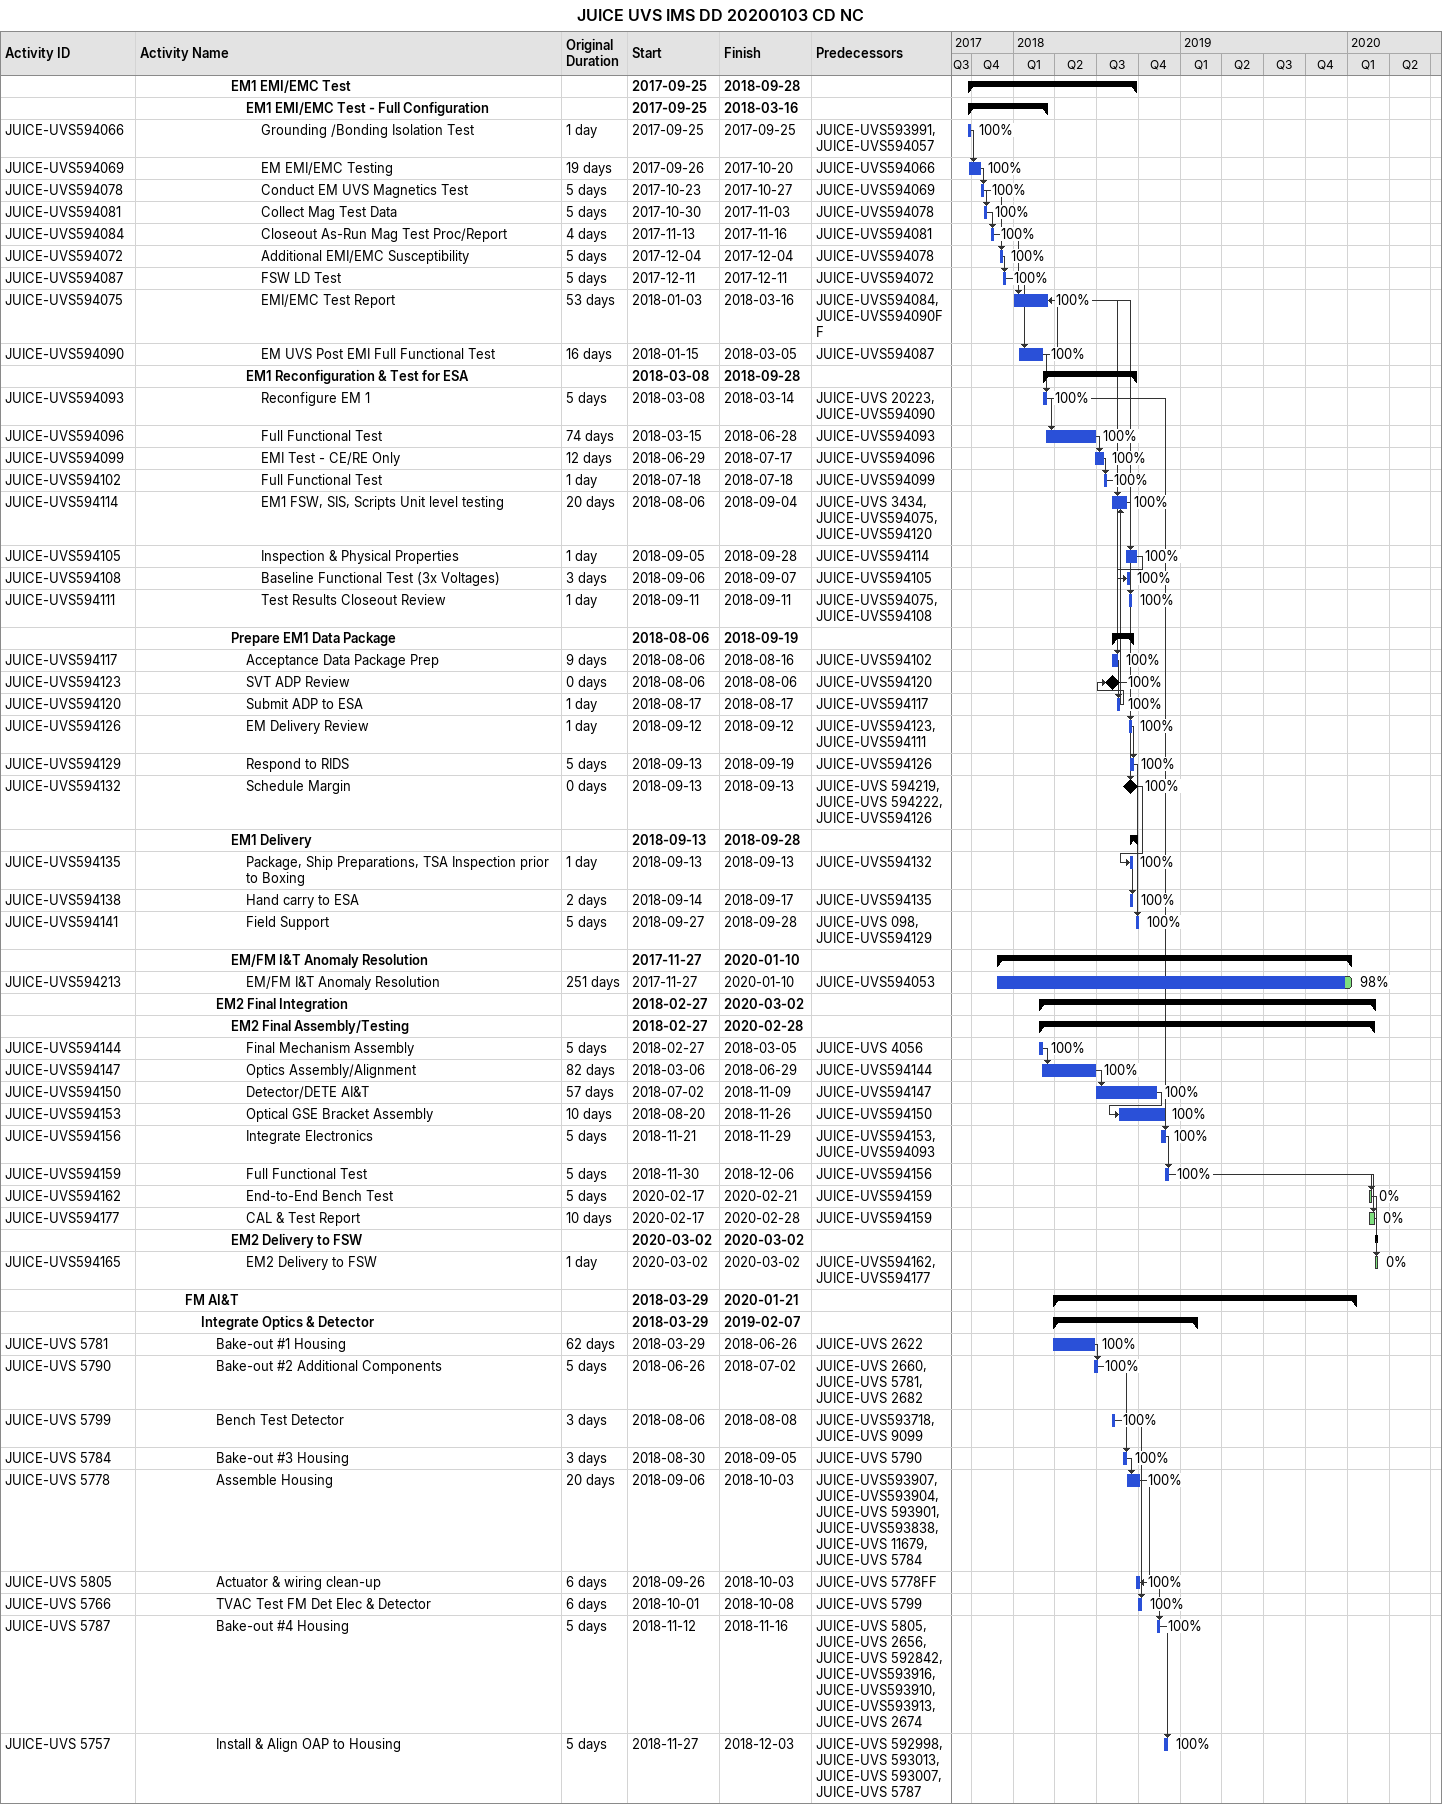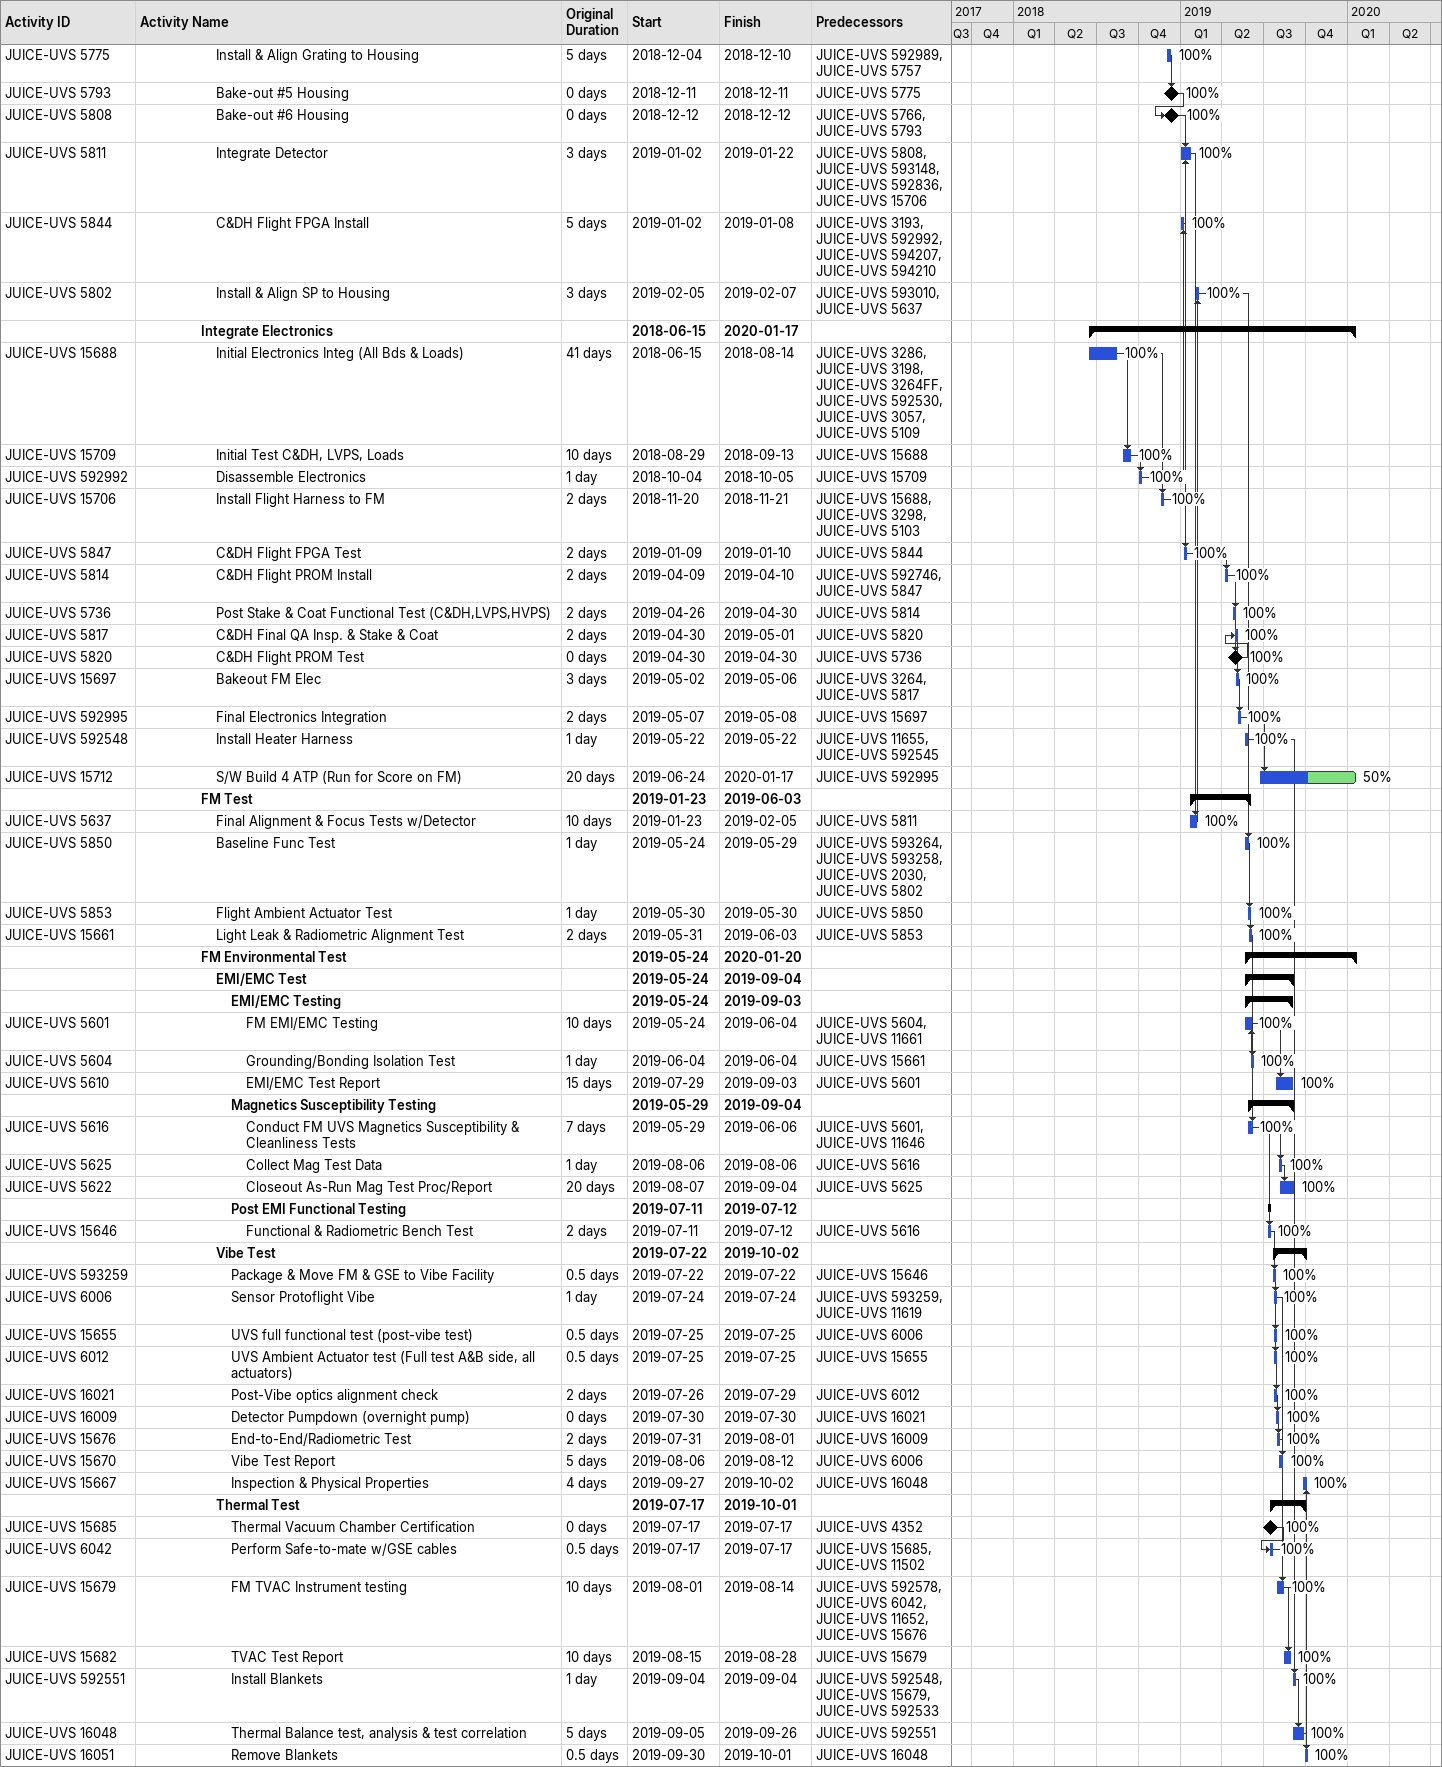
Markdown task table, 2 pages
JUICE UVS IMS DD 20200103 CD NC

| ID | Level | Task | Original duration | Start | Finish | Predecessors | % complete |
|---|---|---|---|---|---|---|---|
|  | 7 | **EM1 EMI/EMC Test** |  | 2017-09-25 | 2018-09-28 |  |  |
|  | 8 | **EM1 EMI/EMC Test - Full Configuration** |  | 2017-09-25 | 2018-03-16 |  |  |
| JUICE-UVS594066 | 9 | Grounding /Bonding Isolation Test | 1d | 2017-09-25 | 2017-09-25 | JUICE-UVS593991, JUICE-UVS594057 | 100 |
| JUICE-UVS594069 | 9 | EM EMI/EMC Testing | 19d | 2017-09-26 | 2017-10-20 | JUICE-UVS594066 | 100 |
| JUICE-UVS594078 | 9 | Conduct EM UVS Magnetics Test | 5d | 2017-10-23 | 2017-10-27 | JUICE-UVS594069 | 100 |
| JUICE-UVS594081 | 9 | Collect Mag Test Data | 5d | 2017-10-30 | 2017-11-03 | JUICE-UVS594078 | 100 |
| JUICE-UVS594084 | 9 | Closeout As-Run Mag Test Proc/Report | 4d | 2017-11-13 | 2017-11-16 | JUICE-UVS594081 | 100 |
| JUICE-UVS594072 | 9 | Additional EMI/EMC Susceptibility | 5d | 2017-12-04 | 2017-12-04 | JUICE-UVS594078 | 100 |
| JUICE-UVS594087 | 9 | FSW LD Test | 5d | 2017-12-11 | 2017-12-11 | JUICE-UVS594072 | 100 |
| JUICE-UVS594075 | 9 | EMI/EMC Test Report | 53d | 2018-01-03 | 2018-03-16 | JUICE-UVS594084, JUICE-UVS594090FF | 100 |
| JUICE-UVS594090 | 9 | EM UVS Post EMI Full Functional Test | 16d | 2018-01-15 | 2018-03-05 | JUICE-UVS594087 | 100 |
|  | 8 | **EM1 Reconfiguration & Test for ESA** |  | 2018-03-08 | 2018-09-28 |  |  |
| JUICE-UVS594093 | 9 | Reconfigure EM 1 | 5d | 2018-03-08 | 2018-03-14 | JUICE-UVS 20223, JUICE-UVS594090 | 100 |
| JUICE-UVS594096 | 9 | Full Functional Test | 74d | 2018-03-15 | 2018-06-28 | JUICE-UVS594093 | 100 |
| JUICE-UVS594099 | 9 | EMI Test - CE/RE Only | 12d | 2018-06-29 | 2018-07-17 | JUICE-UVS594096 | 100 |
| JUICE-UVS594102 | 9 | Full Functional Test | 1d | 2018-07-18 | 2018-07-18 | JUICE-UVS594099 | 100 |
| JUICE-UVS594114 | 9 | EM1 FSW, SIS, Scripts Unit level testing | 20d | 2018-08-06 | 2018-09-04 | JUICE-UVS 3434, JUICE-UVS594075, JUICE-UVS594120 | 100 |
| JUICE-UVS594105 | 9 | Inspection & Physical Properties | 1d | 2018-09-05 | 2018-09-28 | JUICE-UVS594114 | 100 |
| JUICE-UVS594108 | 9 | Baseline Functional Test (3x Voltages) | 3d | 2018-09-06 | 2018-09-07 | JUICE-UVS594105 | 100 |
| JUICE-UVS594111 | 9 | Test Results Closeout Review | 1d | 2018-09-11 | 2018-09-11 | JUICE-UVS594075, JUICE-UVS594108 | 100 |
|  | 7 | **Prepare EM1 Data Package** |  | 2018-08-06 | 2018-09-19 |  |  |
| JUICE-UVS594117 | 8 | Acceptance Data Package Prep | 9d | 2018-08-06 | 2018-08-16 | JUICE-UVS594102 | 100 |
| JUICE-UVS594123 | 8 | SVT ADP Review | 0d | 2018-08-06 | 2018-08-06 | JUICE-UVS594120 | 100 |
| JUICE-UVS594120 | 8 | Submit ADP to ESA | 1d | 2018-08-17 | 2018-08-17 | JUICE-UVS594117 | 100 |
| JUICE-UVS594126 | 8 | EM Delivery Review | 1d | 2018-09-12 | 2018-09-12 | JUICE-UVS594123, JUICE-UVS594111 | 100 |
| JUICE-UVS594129 | 8 | Respond to RIDS | 5d | 2018-09-13 | 2018-09-19 | JUICE-UVS594126 | 100 |
| JUICE-UVS594132 | 8 | Schedule Margin | 0d | 2018-09-13 | 2018-09-13 | JUICE-UVS 594219, JUICE-UVS 594222, JUICE-UVS594126 | 100 |
|  | 7 | **EM1 Delivery** |  | 2018-09-13 | 2018-09-28 |  |  |
| JUICE-UVS594135 | 8 | Package, Ship Preparations, TSA Inspection prior to Boxing | 1d | 2018-09-13 | 2018-09-13 | JUICE-UVS594132 | 100 |
| JUICE-UVS594138 | 8 | Hand carry to ESA | 2d | 2018-09-14 | 2018-09-17 | JUICE-UVS594135 | 100 |
| JUICE-UVS594141 | 8 | Field Support | 5d | 2018-09-27 | 2018-09-28 | JUICE-UVS 098, JUICE-UVS594129 | 100 |
|  | 7 | **EM/FM I&T Anomaly Resolution** |  | 2017-11-27 | 2020-01-10 |  |  |
| JUICE-UVS594213 | 8 | EM/FM I&T Anomaly Resolution | 251d | 2017-11-27 | 2020-01-10 | JUICE-UVS594053 | 98 |
|  | 6 | **EM2 Final Integration** |  | 2018-02-27 | 2020-03-02 |  |  |
|  | 7 | **EM2 Final Assembly/Testing** |  | 2018-02-27 | 2020-02-28 |  |  |
| JUICE-UVS594144 | 8 | Final Mechanism Assembly | 5d | 2018-02-27 | 2018-03-05 | JUICE-UVS 4056 | 100 |
| JUICE-UVS594147 | 8 | Optics Assembly/Alignment | 82d | 2018-03-06 | 2018-06-29 | JUICE-UVS594144 | 100 |
| JUICE-UVS594150 | 8 | Detector/DETE AI&T | 57d | 2018-07-02 | 2018-11-09 | JUICE-UVS594147 | 100 |
| JUICE-UVS594153 | 8 | Optical GSE Bracket Assembly | 10d | 2018-08-20 | 2018-11-26 | JUICE-UVS594150 | 100 |
| JUICE-UVS594156 | 8 | Integrate Electronics | 5d | 2018-11-21 | 2018-11-29 | JUICE-UVS594153, JUICE-UVS594093 | 100 |
| JUICE-UVS594159 | 8 | Full Functional Test | 5d | 2018-11-30 | 2018-12-06 | JUICE-UVS594156 | 100 |
| JUICE-UVS594162 | 8 | End-to-End Bench Test | 5d | 2020-02-17 | 2020-02-21 | JUICE-UVS594159 | 0 |
| JUICE-UVS594177 | 8 | CAL & Test Report | 10d | 2020-02-17 | 2020-02-28 | JUICE-UVS594159 | 0 |
|  | 7 | **EM2 Delivery to FSW** |  | 2020-03-02 | 2020-03-02 |  |  |
| JUICE-UVS594165 | 8 | EM2 Delivery to FSW | 1d | 2020-03-02 | 2020-03-02 | JUICE-UVS594162, JUICE-UVS594177 | 0 |
|  | 4 | **FM AI&T** |  | 2018-03-29 | 2020-01-21 |  |  |
|  | 5 | **Integrate Optics & Detector** |  | 2018-03-29 | 2019-02-07 |  |  |
| JUICE-UVS 5781 | 6 | Bake-out #1 Housing | 62d | 2018-03-29 | 2018-06-26 | JUICE-UVS 2622 | 100 |
| JUICE-UVS 5790 | 6 | Bake-out #2 Additional Components | 5d | 2018-06-26 | 2018-07-02 | JUICE-UVS 2660, JUICE-UVS 5781, JUICE-UVS 2682 | 100 |
| JUICE-UVS 5799 | 6 | Bench Test Detector | 3d | 2018-08-06 | 2018-08-08 | JUICE-UVS593718, JUICE-UVS 9099 | 100 |
| JUICE-UVS 5784 | 6 | Bake-out #3 Housing | 3d | 2018-08-30 | 2018-09-05 | JUICE-UVS 5790 | 100 |
| JUICE-UVS 5778 | 6 | Assemble Housing | 20d | 2018-09-06 | 2018-10-03 | JUICE-UVS593907, JUICE-UVS593904, JUICE-UVS 593901, JUICE-UVS593838, JUICE-UVS 11679, JUICE-UVS 5784 | 100 |
| JUICE-UVS 5805 | 6 | Actuator & wiring clean-up | 6d | 2018-09-26 | 2018-10-03 | JUICE-UVS 5778FF | 100 |
| JUICE-UVS 5766 | 6 | TVAC Test FM Det Elec & Detector | 6d | 2018-10-01 | 2018-10-08 | JUICE-UVS 5799 | 100 |
| JUICE-UVS 5787 | 6 | Bake-out #4 Housing | 5d | 2018-11-12 | 2018-11-16 | JUICE-UVS 5805, JUICE-UVS 2656, JUICE-UVS 592842, JUICE-UVS593916, JUICE-UVS593910, JUICE-UVS593913, JUICE-UVS 2674 | 100 |
| JUICE-UVS 5757 | 6 | Install & Align OAP to Housing | 5d | 2018-11-27 | 2018-12-03 | JUICE-UVS 592998, JUICE-UVS 593013, JUICE-UVS 593007, JUICE-UVS 5787 | 100 |
| JUICE-UVS 5775 | 6 | Install & Align Grating to Housing | 5d | 2018-12-04 | 2018-12-10 | JUICE-UVS 592989, JUICE-UVS 5757 | 100 |
| JUICE-UVS 5793 | 6 | Bake-out #5 Housing | 0d | 2018-12-11 | 2018-12-11 | JUICE-UVS 5775 | 100 |
| JUICE-UVS 5808 | 6 | Bake-out #6 Housing | 0d | 2018-12-12 | 2018-12-12 | JUICE-UVS 5766, JUICE-UVS 5793 | 100 |
| JUICE-UVS 5811 | 6 | Integrate Detector | 3d | 2019-01-02 | 2019-01-22 | JUICE-UVS 5808, JUICE-UVS 593148, JUICE-UVS 592836, JUICE-UVS 15706 | 100 |
| JUICE-UVS 5844 | 6 | C&DH Flight FPGA Install | 5d | 2019-01-02 | 2019-01-08 | JUICE-UVS 3193, JUICE-UVS 592992, JUICE-UVS 594207, JUICE-UVS 594210 | 100 |
| JUICE-UVS 5802 | 6 | Install & Align SP to Housing | 3d | 2019-02-05 | 2019-02-07 | JUICE-UVS 593010, JUICE-UVS 5637 | 100 |
|  | 5 | **Integrate Electronics** |  | 2018-06-15 | 2020-01-17 |  |  |
| JUICE-UVS 15688 | 6 | Initial Electronics Integ (All Bds & Loads) | 41d | 2018-06-15 | 2018-08-14 | JUICE-UVS 3286, JUICE-UVS 3198, JUICE-UVS 3264FF, JUICE-UVS 592530, JUICE-UVS 3057, JUICE-UVS 5109 | 100 |
| JUICE-UVS 15709 | 6 | Initial Test C&DH, LVPS, Loads | 10d | 2018-08-29 | 2018-09-13 | JUICE-UVS 15688 | 100 |
| JUICE-UVS 592992 | 6 | Disassemble Electronics | 1d | 2018-10-04 | 2018-10-05 | JUICE-UVS 15709 | 100 |
| JUICE-UVS 15706 | 6 | Install Flight Harness to FM | 2d | 2018-11-20 | 2018-11-21 | JUICE-UVS 15688, JUICE-UVS 3298, JUICE-UVS 5103 | 100 |
| JUICE-UVS 5847 | 6 | C&DH Flight FPGA Test | 2d | 2019-01-09 | 2019-01-10 | JUICE-UVS 5844 | 100 |
| JUICE-UVS 5814 | 6 | C&DH Flight PROM Install | 2d | 2019-04-09 | 2019-04-10 | JUICE-UVS 592746, JUICE-UVS 5847 | 100 |
| JUICE-UVS 5736 | 6 | Post Stake & Coat Functional Test (C&DH,LVPS,HVPS) | 2d | 2019-04-26 | 2019-04-30 | JUICE-UVS 5814 | 100 |
| JUICE-UVS 5817 | 6 | C&DH Final QA Insp. & Stake & Coat | 2d | 2019-04-30 | 2019-05-01 | JUICE-UVS 5820 | 100 |
| JUICE-UVS 5820 | 6 | C&DH Flight PROM Test | 0d | 2019-04-30 | 2019-04-30 | JUICE-UVS 5736 | 100 |
| JUICE-UVS 15697 | 6 | Bakeout FM Elec | 3d | 2019-05-02 | 2019-05-06 | JUICE-UVS 3264, JUICE-UVS 5817 | 100 |
| JUICE-UVS 592995 | 6 | Final Electronics Integration | 2d | 2019-05-07 | 2019-05-08 | JUICE-UVS 15697 | 100 |
| JUICE-UVS 592548 | 6 | Install Heater Harness | 1d | 2019-05-22 | 2019-05-22 | JUICE-UVS 11655, JUICE-UVS 592545 | 100 |
| JUICE-UVS 15712 | 6 | S/W Build 4 ATP (Run for Score on FM) | 20d | 2019-06-24 | 2020-01-17 | JUICE-UVS 592995 | 50 |
|  | 5 | **FM Test** |  | 2019-01-23 | 2019-06-03 |  |  |
| JUICE-UVS 5637 | 6 | Final Alignment & Focus Tests w/Detector | 10d | 2019-01-23 | 2019-02-05 | JUICE-UVS 5811 | 100 |
| JUICE-UVS 5850 | 6 | Baseline Func Test | 1d | 2019-05-24 | 2019-05-29 | JUICE-UVS 593264, JUICE-UVS 593258, JUICE-UVS 2030, JUICE-UVS 5802 | 100 |
| JUICE-UVS 5853 | 6 | Flight Ambient Actuator Test | 1d | 2019-05-30 | 2019-05-30 | JUICE-UVS 5850 | 100 |
| JUICE-UVS 15661 | 6 | Light Leak & Radiometric Alignment Test | 2d | 2019-05-31 | 2019-06-03 | JUICE-UVS 5853 | 100 |
|  | 5 | **FM Environmental Test** |  | 2019-05-24 | 2020-01-20 |  |  |
|  | 6 | **EMI/EMC Test** |  | 2019-05-24 | 2019-09-04 |  |  |
|  | 7 | **EMI/EMC Testing** |  | 2019-05-24 | 2019-09-03 |  |  |
| JUICE-UVS 5601 | 8 | FM EMI/EMC Testing | 10d | 2019-05-24 | 2019-06-04 | JUICE-UVS 5604, JUICE-UVS 11661 | 100 |
| JUICE-UVS 5604 | 8 | Grounding/Bonding Isolation Test | 1d | 2019-06-04 | 2019-06-04 | JUICE-UVS 15661 | 100 |
| JUICE-UVS 5610 | 8 | EMI/EMC Test Report | 15d | 2019-07-29 | 2019-09-03 | JUICE-UVS 5601 | 100 |
|  | 7 | **Magnetics Susceptibility Testing** |  | 2019-05-29 | 2019-09-04 |  |  |
| JUICE-UVS 5616 | 8 | Conduct FM UVS Magnetics Susceptibility & Cleanliness Tests | 7d | 2019-05-29 | 2019-06-06 | JUICE-UVS 5601, JUICE-UVS 11646 | 100 |
| JUICE-UVS 5625 | 8 | Collect Mag Test Data | 1d | 2019-08-06 | 2019-08-06 | JUICE-UVS 5616 | 100 |
| JUICE-UVS 5622 | 8 | Closeout As-Run Mag Test Proc/Report | 20d | 2019-08-07 | 2019-09-04 | JUICE-UVS 5625 | 100 |
|  | 7 | **Post EMI Functional Testing** |  | 2019-07-11 | 2019-07-12 |  |  |
| JUICE-UVS 15646 | 8 | Functional & Radiometric Bench Test | 2d | 2019-07-11 | 2019-07-12 | JUICE-UVS 5616 | 100 |
|  | 6 | **Vibe Test** |  | 2019-07-22 | 2019-10-02 |  |  |
| JUICE-UVS 593259 | 7 | Package & Move FM & GSE to Vibe Facility | 0.5d | 2019-07-22 | 2019-07-22 | JUICE-UVS 15646 | 100 |
| JUICE-UVS 6006 | 7 | Sensor Protoflight Vibe | 1d | 2019-07-24 | 2019-07-24 | JUICE-UVS 593259, JUICE-UVS 11619 | 100 |
| JUICE-UVS 15655 | 7 | UVS full functional test (post-vibe test) | 0.5d | 2019-07-25 | 2019-07-25 | JUICE-UVS 6006 | 100 |
| JUICE-UVS 6012 | 7 | UVS Ambient Actuator test (Full test A&B side, all actuators) | 0.5d | 2019-07-25 | 2019-07-25 | JUICE-UVS 15655 | 100 |
| JUICE-UVS 16021 | 7 | Post-Vibe optics alignment check | 2d | 2019-07-26 | 2019-07-29 | JUICE-UVS 6012 | 100 |
| JUICE-UVS 16009 | 7 | Detector Pumpdown (overnight pump) | 0d | 2019-07-30 | 2019-07-30 | JUICE-UVS 16021 | 100 |
| JUICE-UVS 15676 | 7 | End-to-End/Radiometric Test | 2d | 2019-07-31 | 2019-08-01 | JUICE-UVS 16009 | 100 |
| JUICE-UVS 15670 | 7 | Vibe Test Report | 5d | 2019-08-06 | 2019-08-12 | JUICE-UVS 6006 | 100 |
| JUICE-UVS 15667 | 7 | Inspection & Physical Properties | 4d | 2019-09-27 | 2019-10-02 | JUICE-UVS 16048 | 100 |
|  | 6 | **Thermal Test** |  | 2019-07-17 | 2019-10-01 |  |  |
| JUICE-UVS 15685 | 7 | Thermal Vacuum Chamber Certification | 0d | 2019-07-17 | 2019-07-17 | JUICE-UVS 4352 | 100 |
| JUICE-UVS 6042 | 7 | Perform Safe-to-mate w/GSE cables | 0.5d | 2019-07-17 | 2019-07-17 | JUICE-UVS 15685, JUICE-UVS 11502 | 100 |
| JUICE-UVS 15679 | 7 | FM TVAC Instrument testing | 10d | 2019-08-01 | 2019-08-14 | JUICE-UVS 592578, JUICE-UVS 6042, JUICE-UVS 11652, JUICE-UVS 15676 | 100 |
| JUICE-UVS 15682 | 7 | TVAC Test Report | 10d | 2019-08-15 | 2019-08-28 | JUICE-UVS 15679 | 100 |
| JUICE-UVS 592551 | 7 | Install Blankets | 1d | 2019-09-04 | 2019-09-04 | JUICE-UVS 592548, JUICE-UVS 15679, JUICE-UVS 592533 | 100 |
| JUICE-UVS 16048 | 7 | Thermal Balance test, analysis & test correlation | 5d | 2019-09-05 | 2019-09-26 | JUICE-UVS 592551 | 100 |
| JUICE-UVS 16051 | 7 | Remove Blankets | 0.5d | 2019-09-30 | 2019-10-01 | JUICE-UVS 16048 | 100 |
